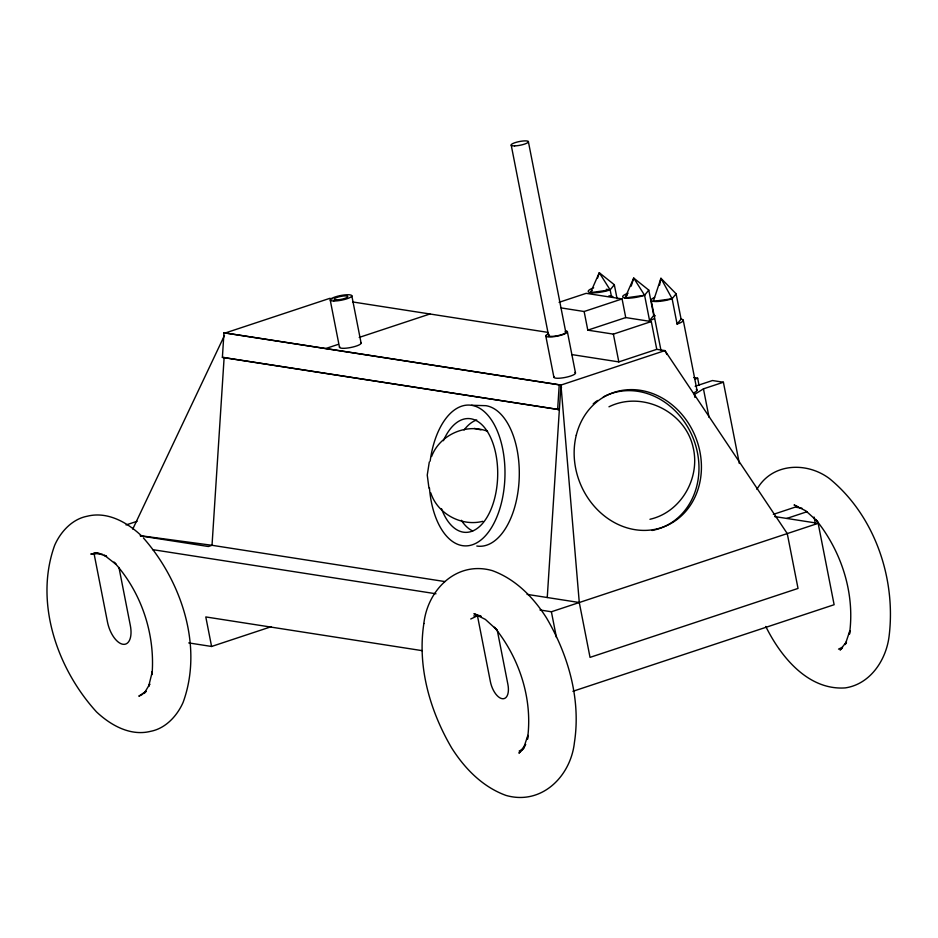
<?xml version="1.0" encoding="UTF-8"?>
<svg xmlns="http://www.w3.org/2000/svg" width="938" height="938" viewBox="0 0 938 938"><rect width="100%" height="100%" fill="white"/><g stroke="black" fill="none" stroke-linecap="round" stroke-linejoin="round"><path stroke-width="1.41" d="M222.388 357.366L559.365 409.648L222.388 357.366L223.971 332.791L560.947 385.072L664.936 350.601L787.263 533.581L798.027 588.431L590.037 657.374L579.285 602.513L560.947 385.072L223.971 332.791M224.135 357.413L212.023 545.295L208.353 546.502L140.395 535.915M557.629 409.589L559.212 385.026M547.253 597.529L560.947 385.072L561.51 387.945M659.543 285.269L660.938 278.293L676.11 293.805L681.082 319.131A13.836 2.966 -11.1 0 1 677.084 324.056L672.124 298.741L660.938 278.293L653.317 301.368L672.124 298.741L676.11 293.805M429.299 461.977L427.247 475.085L428.959 488.112M597.6 278.082L599.276 272.712L614.32 284.73L617.087 298.8M631.204 286.137L633.725 278.07L648.768 290.1L653.739 315.414L649.565 320.573L644.594 295.259L633.725 278.07L624.942 298.003L644.594 295.259L648.768 290.1M614.32 284.73L610.146 289.889L590.494 292.633L599.276 272.712L610.146 289.889L611.529 296.924M431.597 456.513C439.559 434.986 466.104 422.944 487.572 431.304M132.762 529.079L224.463 335.476M149.775 684.177L148.638 686.405L152.319 671.585L152.026 674.61C155.368 634.147 141.415 592.171 114.014 562.132L116.113 564.43L104.294 555.167L106.557 556.281M846.486 642.131L845.232 644.535L849.828 630.746L849.453 634.147C855.233 593.473 841.433 551.052 815.697 519.441L817.713 521.622L805.894 510.893L794.064 504.961L797.957 506.813M149.658 684.224L144.124 693.463L146.105 691.505M756.896 489.366C771.833 462.915 806.551 461.461 829.391 478.544C875.013 515.759 896.329 579.203 889.025 636.785C885.964 660.305 870.147 684.224 845.232 687.906C808.028 690.485 780.65 656.6 765.783 626.455M846.24 642.073L840.108 650.046L842.512 647.712M590.494 292.633L592.171 290.569M624.942 298.003L627.44 294.907M677.084 324.056L681.082 319.131M522.747 749.462L518.949 753.167L525.667 744.42L523.427 748.712L527.871 735.369L527.426 739.402C533.077 699.619 519.582 658.136 494.408 627.229L496.812 629.808L485.38 619.42L473.925 613.687L481.088 616.219M95.84 553.279L94.128 554.006L107.471 622A21.386 10.635 71.7 0 0 122.925 644.277A21.386 10.635 71.7 0 0 130.347 625.564L118.962 567.49M145.929 691.341L138.836 696.195L142.717 694.226M739.332 463.489L723.397 382.235L703.453 388.848L694.343 394.535L694.906 397.384M470.747 618.998L477.465 615.785L490.386 681.656A16.356 8.125 71.7 0 0 502.205 698.693A16.356 8.125 71.7 0 0 507.892 684.388L497.246 630.137M519.16 751.057L522.747 749.345M838.525 649.119L842.301 647.314M608.973 406.799C641.909 390.431 685.209 411.383 693.112 447.332C700.569 477.934 681.117 512.254 649.952 519.277M225.718 332.838L329.707 298.378L332.568 298.823M325.932 348.455L338.419 344.316M359.219 337.422L429.932 313.996M559.071 302.317L586.168 293.336L622.082 298.929L625.74 317.572L651.312 321.558L656.764 349.335L664.936 350.601L666.918 354.505M561.159 307.922L584.139 311.51L622.082 298.929M584.139 311.51L587.798 330.153L625.74 317.572M587.798 330.153L613.382 334.127L651.312 321.558M126.055 524.952L137.136 521.282M571.629 354.552L618.822 361.904L656.764 349.335M694.941 379.128L697.661 378.225L699.056 385.354M695.175 386.268L712.458 380.535L723.397 382.235M188.749 642.917L211.589 646.47L271.34 626.666M773.346 514.364L795.166 507.13L801.896 508.185M786.759 518.444L807.208 511.667M539.971 609.981L551.392 611.764L818.159 523.334L834.128 604.717L572.907 691.294M95.101 553.338L90.81 554.077L99.299 553.361M482.753 521.329C461.625 526.793 437.378 513.825 430.788 492.86M471.556 405.275L485.861 405.673A70.444 37.93 -88.4 0 1 519.031 481.722A70.444 37.93 -88.4 0 1 476.809 546.033M473.796 615.914L480.819 616.372M140.313 535.692L212.023 545.295L444.893 581.572M606.276 289.291L608.856 289.69M352.618 301.942L547.827 332.357M693.698 377.615L697.661 378.225M774.647 516.557L818.159 523.334M527.074 594.375L579.285 602.513M152.577 549.621L435.971 593.777M93.929 552.974L102.641 554.335M422.264 650.667L205.797 616.934L211.589 646.47M474.394 428.42L480.96 429.874M96.544 552.67L106.451 556.375M141.298 535.645C127.052 522.243 107.307 511.116 87.117 516.252C72.203 519.113 60.595 531.752 54.685 545.248C34.085 602.126 57.066 668.665 96.52 711.919C110.766 725.32 130.511 736.436 150.701 731.312C165.616 728.451 177.235 715.811 183.133 702.316C203.464 646.446 181.374 581.114 143.397 537.943M814.067 517.049L815.485 524.236M703.453 388.848L709.046 417.363M683.251 320.21L696.969 390.138M651.148 300.277L660.903 350.038M613.382 334.127L618.822 361.904M567.384 331.7L575.486 372.984M528.352 141.509L565.731 331.993M511.233 145.249L548.601 335.734M545.799 335.98L553.901 377.275M551.392 611.764L556.433 637.453M351.809 295.728L361.095 343.05M330.211 300.008L339.497 347.33M574.971 372.468A11.01 2.368 -11.1 0 1 565.262 377.428A11.01 2.368 -11.1 0 1 554.124 376.607M360.579 342.522A11.01 2.368 -11.1 0 1 350.859 347.482A11.01 2.368 -11.1 0 1 339.72 346.661M644.594 295.259A14.469 3.107 -11.1 0 1 625.283 298.05A14.469 3.107 -11.1 0 1 628.108 293.195M610.146 289.889A14.469 3.107 -11.1 0 1 590.846 292.679A14.469 3.107 -11.1 0 1 593.66 287.825M654.478 318.439A14.469 3.107 -11.1 0 1 649.565 320.573M653.739 315.414A14.469 3.107 -11.1 0 1 655.334 315.86M672.124 298.741A13.836 2.966 -11.1 0 1 654.384 301.485A13.836 2.966 -11.1 0 1 654.618 297.452M696.324 389.481A13.836 2.966 -11.1 0 1 693.51 392.963M593.203 403.844A71.698 62.178 67.6 0 1 597.541 400.479M603.345 396.926A71.698 62.178 67.6 0 1 694.061 440.555A71.698 62.178 67.6 0 1 652.004 530.474M565.661 330.833A11.01 2.368 -11.1 0 1 563.246 334.491A11.01 2.368 -11.1 0 1 548.683 336.965A11.01 2.368 -11.1 0 1 548.554 333.729M565.122 331.63A8.805 1.888 -11.1 0 1 557.254 335.781A8.805 1.888 -11.1 0 1 549.14 334.643M472.705 531.002A56.925 30.649 -88.4 0 1 461.32 520.285M464.064 430.003A56.925 30.649 -88.4 0 1 476.715 419.943M430.155 461.179A70.444 37.93 -88.4 0 1 489.589 417.351A70.444 37.93 -88.4 0 1 486.494 534.578A70.444 37.93 -88.4 0 1 429.452 487.948M443.416 440.719A56.925 30.649 -88.4 0 1 488.815 433.966A56.925 30.649 -88.4 0 1 486.423 518.233A56.925 30.649 -88.4 0 1 441.493 508.666M608.727 296.056A15.196 7.551 71.7 0 1 612.936 296.713M423.859 623.512C417.211 666.695 429.921 710.863 451.729 748.055C464.838 768.679 482.613 786.9 505.957 795.412C541.566 805.613 570.726 776.394 574.419 742.533C581.056 699.349 568.346 655.181 546.549 617.99C533.429 597.365 515.666 579.145 492.321 570.632C456.712 560.443 427.552 589.662 423.859 623.512M576.26 435.255A71.698 62.178 67.6 0 0 654.466 529.454A71.698 62.178 67.6 0 0 682.665 415.323A71.698 62.178 67.6 0 0 576.26 435.255M514.599 145.894A8.805 1.888 -11.1 0 0 528.375 142.013A8.805 1.888 -11.1 0 0 516.404 142.248A8.805 1.888 -11.1 0 0 514.599 145.894M333.776 301.004A11.01 2.368 -11.1 0 0 351.586 296.396A11.01 2.368 -11.1 0 0 337.668 296.209A11.01 2.368 -11.1 0 0 333.776 301.004M336.461 299.843A6.918 1.489 -11.1 0 0 347.658 296.936A6.918 1.489 -11.1 0 0 338.911 296.818A6.918 1.489 -11.1 0 0 336.461 299.843"/></g></svg>
